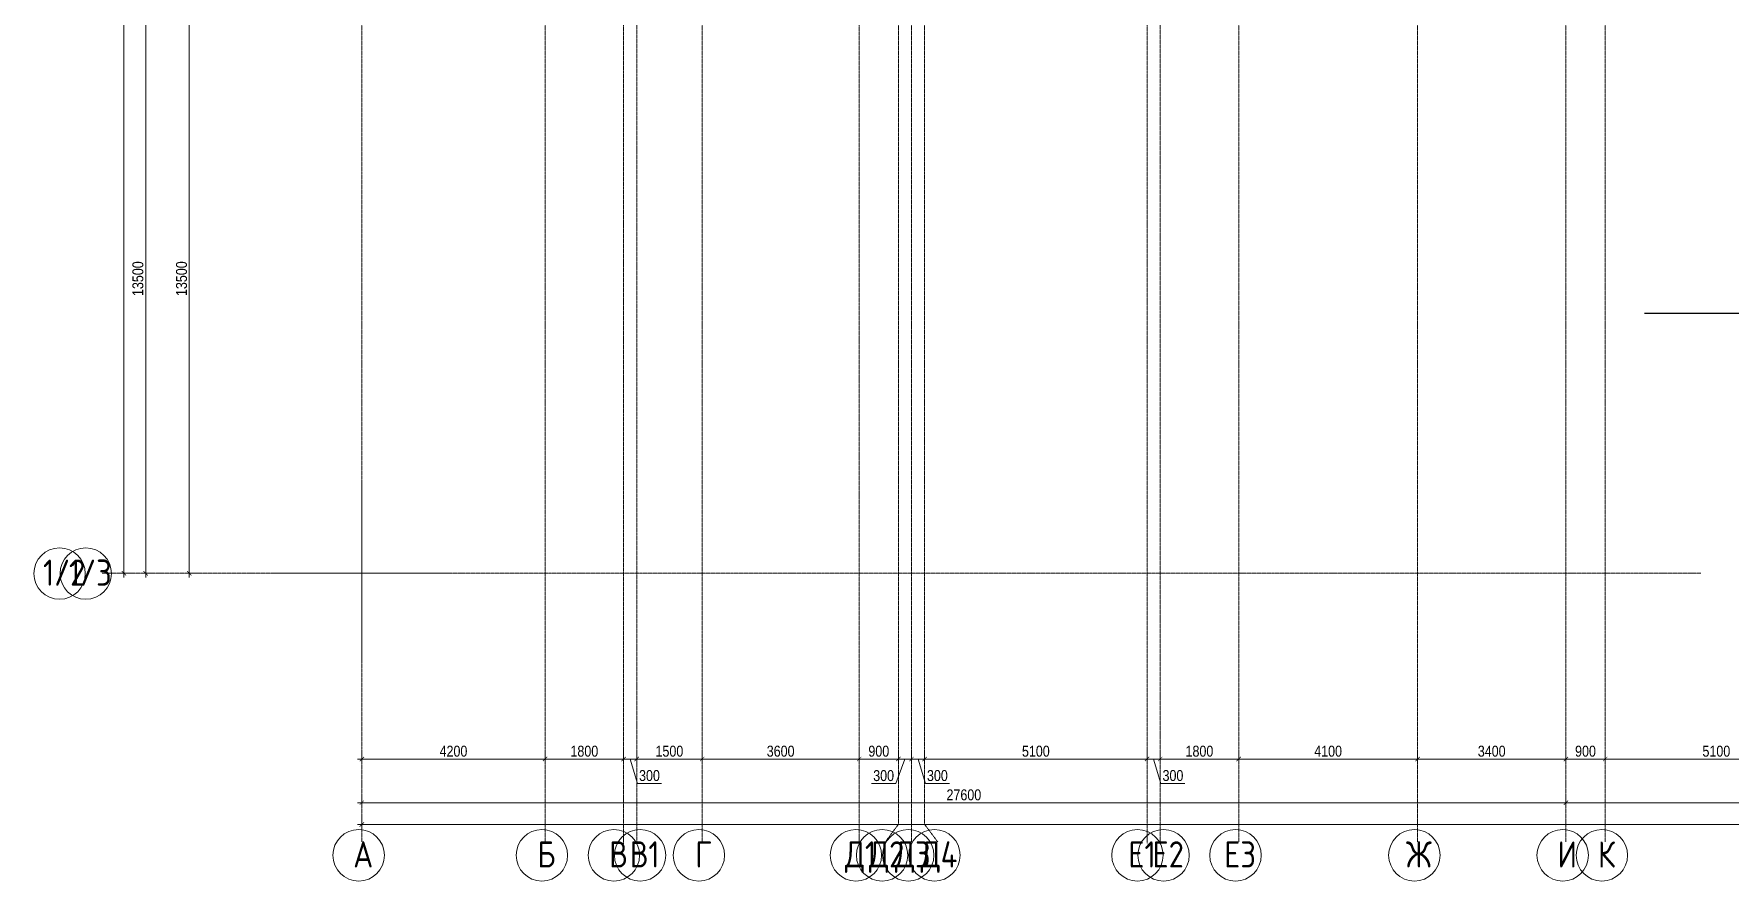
# Model space of a CAD drawing. Header units: millimetres. Extents: x -231292 to 573618, y -153144 to 564035.
# Drawn here: x 42911 to 81793, y 359151 to 378558 of the extents above; entities that cross this region are included whole.
import ezdxf
from ezdxf import colors
from ezdxf.entities.mleader import LeaderData, LeaderLine
from ezdxf.enums import TextEntityAlignment as Align
from ezdxf.math import Vec2, Vec3

# ---------------------------------------------------------------- set-up
doc = ezdxf.new("R2010")
doc.units = ezdxf.units.MM
doc.linetypes.add('CENTER2', pattern=[28.575, 19.05, -3.175, 3.175, -3.175])
doc.layers.get('0').update_dxf_attribs({"color": 250})
doc.layers.get('Defpoints').update_dxf_attribs({"color": 250})
doc.layers.add('АР_Делит', color=250, linetype='Continuous', lineweight=0, plot=False)
for name, color, linetype, lineweight in [('РД_Воронки с кровли', 250, 'Continuous', 18), ('РД_Оси_100', 250, 'Continuous', 0), ('РД_Оси_размер', 250, 'Continuous', 0)]:
    doc.layers.add(name, color=color, linetype=linetype, lineweight=lineweight)
doc.styles.add('style1', font='ARIALN.TTF')
doc.styles.add('ккк', font='isocpeur.ttf', dxfattribs={"width": 0.85, "oblique": 15})
doc.dimstyles.new('Dim100_ареал', dxfattribs={"dimscale": 100, "dimtxt": 2.5, "dimasz": 1, "dimexe": 1, "dimexo": 1, "dimgap": 0.5, "dimtad": 1, "dimzin": 12, "dimdsep": 46, "dimtxsty": 'style1', "dimblk": 'ARCHTICK', "dimcen": 1, "dimdle": 1, "dimclrd": 256, "dimclre": 256, "dimaunit": 1, "dimadec": 0, "dimazin": 3, "dimtfac": 1, "dimtmove": 1, "dimatfit": 3, "dimldrblk": 'OPEN30', "dimfxl": 2, "dimfxlon": 1, "dimtolj": 1, "dimtzin": 0, "dimlwd": 9, "dimlwe": 9, "dimarcsym": 0})

# ---------------------------------------------------------------- blocks, each defined once
blk = doc.blocks.new('_ArchTick')
at = {"color": 0, "linetype": 'ByBlock', "const_width": 0.15}
blk.add_lwpolyline([(-0.5, -0.5), (0.5, 0.5)], dxfattribs=at)
blk = doc.blocks.new('*D302')
at = {"layer": 'Defpoints', "color": 0, "transparency": 16777216}
for p in [(0, -3255), (4200, -3255), (4200, -4255)]:
    blk.add_point(p, dxfattribs=at)
at = {"layer": 'РД_Оси_размер', "lineweight": 9, "transparency": 16777216}
for p, q in [((-100, -4255), (4300, -4255)), ((0, -4055), (0, -4355)), ((4200, -4055), (4200, -4355))]:
    blk.add_line(p, q, dxfattribs=at)
at = {"layer": 'РД_Оси_размер', "lineweight": 9, "transparency": 16777216, "xscale": 100, "yscale": 100, "zscale": 100, "rotation": 180}
blk.add_blockref('_ArchTick', (0, -4255), dxfattribs=at)
at = {"layer": 'РД_Оси_размер', "lineweight": 9, "transparency": 16777216, "xscale": 100, "yscale": 100, "zscale": 100}
blk.add_blockref('_ArchTick', (4200, -4255), dxfattribs=at)
at = {"layer": 'РД_Оси_размер', "color": 0, "transparency": 16777216, "insert": (2100, -4077), "char_height": 250, "attachment_point": 5, "style": 'style1'}
blk.add_mtext('\\A1;4200', dxfattribs=at)
blk = doc.blocks.new('_Open30')
at = {"color": 0, "linetype": 'ByBlock', "lineweight": -2}
for p, q in [((-1, 0.27), (0, 0)), ((0, 0), (-1, -0.27)), ((0, 0), (-1, 0))]:
    blk.add_line(p, q, dxfattribs=at)
blk = doc.blocks.new('A-iden')
at = {"linetype": 'Continuous', "lineweight": 5}
blk.add_circle((-0.73, -4.06), 5.89, dxfattribs=at)
at = {"color": 0, "linetype": 'Continuous', "lineweight": 20, "style": 'ккк', "width": 0.85}
blk.add_attdef('ID', text='', height=6, dxfattribs=at).set_placement((0.31, -3.85), align=Align.MIDDLE_CENTER)
blk = doc.blocks.new('*D303')
at = {"layer": 'Defpoints', "color": 0, "transparency": 16777216}
for p in [(4200, -3255), (6000, -3255), (6000, -4255)]:
    blk.add_point(p, dxfattribs=at)
at = {"layer": 'РД_Оси_размер', "lineweight": 9, "transparency": 16777216}
for p, q in [((4100, -4255), (6100, -4255)), ((4200, -4055), (4200, -4355)), ((6000, -4055), (6000, -4355))]:
    blk.add_line(p, q, dxfattribs=at)
at = {"layer": 'РД_Оси_размер', "lineweight": 9, "transparency": 16777216, "xscale": 100, "yscale": 100, "zscale": 100, "rotation": 180}
blk.add_blockref('_ArchTick', (4200, -4255), dxfattribs=at)
at = {"layer": 'РД_Оси_размер', "lineweight": 9, "transparency": 16777216, "xscale": 100, "yscale": 100, "zscale": 100}
blk.add_blockref('_ArchTick', (6000, -4255), dxfattribs=at)
at = {"layer": 'РД_Оси_размер', "color": 0, "transparency": 16777216, "insert": (5100, -4077), "char_height": 250, "attachment_point": 5, "style": 'style1'}
blk.add_mtext('\\A1;1800', dxfattribs=at)
blk = doc.blocks.new('*D304')
at = {"layer": 'Defpoints', "color": 0, "transparency": 16777216}
for p in [(6000, -3255), (6300, -3255), (6300, -4255)]:
    blk.add_point(p, dxfattribs=at)
at = {"layer": 'РД_Оси_размер', "lineweight": 9, "transparency": 16777216}
for p, q in [((5900, -4255), (6400, -4255)), ((6000, -4055), (6000, -4355)), ((6150, -4255), (6317, -4813)), ((6300, -4055), (6300, -4355)), ((6317, -4813), (6869, -4813))]:
    blk.add_line(p, q, dxfattribs=at)
at = {"layer": 'РД_Оси_размер', "lineweight": 9, "transparency": 16777216, "xscale": 100, "yscale": 100, "zscale": 100, "rotation": 180}
blk.add_blockref('_ArchTick', (6000, -4255), dxfattribs=at)
at = {"layer": 'РД_Оси_размер', "lineweight": 9, "transparency": 16777216, "xscale": 100, "yscale": 100, "zscale": 100}
blk.add_blockref('_ArchTick', (6300, -4255), dxfattribs=at)
at = {"layer": 'РД_Оси_размер', "color": 0, "transparency": 16777216, "insert": (6593, -4635), "char_height": 250, "attachment_point": 5, "style": 'style1'}
blk.add_mtext('\\A1;300', dxfattribs=at)
blk = doc.blocks.new('*D305')
at = {"layer": 'Defpoints', "color": 0, "transparency": 16777216}
for p in [(6300, -3255), (7800, -3255), (7800, -4255)]:
    blk.add_point(p, dxfattribs=at)
at = {"layer": 'РД_Оси_размер', "lineweight": 9, "transparency": 16777216}
for p, q in [((6200, -4255), (7900, -4255)), ((6300, -4055), (6300, -4355)), ((7800, -4055), (7800, -4355))]:
    blk.add_line(p, q, dxfattribs=at)
at = {"layer": 'РД_Оси_размер', "lineweight": 9, "transparency": 16777216, "xscale": 100, "yscale": 100, "zscale": 100, "rotation": 180}
blk.add_blockref('_ArchTick', (6300, -4255), dxfattribs=at)
at = {"layer": 'РД_Оси_размер', "lineweight": 9, "transparency": 16777216, "xscale": 100, "yscale": 100, "zscale": 100}
blk.add_blockref('_ArchTick', (7800, -4255), dxfattribs=at)
at = {"layer": 'РД_Оси_размер', "color": 0, "transparency": 16777216, "insert": (7050, -4077), "char_height": 250, "attachment_point": 5, "style": 'style1'}
blk.add_mtext('\\A1;1500', dxfattribs=at)
blk = doc.blocks.new('*D306')
at = {"layer": 'Defpoints', "color": 0, "transparency": 16777216}
for p in [(7800, -3255), (11400, -3255), (11400, -4255)]:
    blk.add_point(p, dxfattribs=at)
at = {"layer": 'РД_Оси_размер', "lineweight": 9, "transparency": 16777216}
for p, q in [((7700, -4255), (11500, -4255)), ((7800, -4055), (7800, -4355)), ((11400, -4055), (11400, -4355))]:
    blk.add_line(p, q, dxfattribs=at)
at = {"layer": 'РД_Оси_размер', "lineweight": 9, "transparency": 16777216, "xscale": 100, "yscale": 100, "zscale": 100, "rotation": 180}
blk.add_blockref('_ArchTick', (7800, -4255), dxfattribs=at)
at = {"layer": 'РД_Оси_размер', "lineweight": 9, "transparency": 16777216, "xscale": 100, "yscale": 100, "zscale": 100}
blk.add_blockref('_ArchTick', (11400, -4255), dxfattribs=at)
at = {"layer": 'РД_Оси_размер', "color": 0, "transparency": 16777216, "insert": (9600, -4077), "char_height": 250, "attachment_point": 5, "style": 'style1'}
blk.add_mtext('\\A1;3600', dxfattribs=at)
blk = doc.blocks.new('*D307')
at = {"layer": 'Defpoints', "color": 0, "transparency": 16777216}
for p in [(11400, -3255), (12300, -3255), (12300, -4255)]:
    blk.add_point(p, dxfattribs=at)
at = {"layer": 'РД_Оси_размер', "lineweight": 9, "transparency": 16777216}
for p, q in [((11300, -4255), (12400, -4255)), ((11400, -4055), (11400, -4355)), ((12300, -4055), (12300, -4355))]:
    blk.add_line(p, q, dxfattribs=at)
at = {"layer": 'РД_Оси_размер', "lineweight": 9, "transparency": 16777216, "xscale": 100, "yscale": 100, "zscale": 100, "rotation": 180}
blk.add_blockref('_ArchTick', (11400, -4255), dxfattribs=at)
at = {"layer": 'РД_Оси_размер', "lineweight": 9, "transparency": 16777216, "xscale": 100, "yscale": 100, "zscale": 100}
blk.add_blockref('_ArchTick', (12300, -4255), dxfattribs=at)
at = {"layer": 'РД_Оси_размер', "color": 0, "transparency": 16777216, "insert": (11850, -4077), "char_height": 250, "attachment_point": 5, "style": 'style1'}
blk.add_mtext('\\A1;900', dxfattribs=at)
blk = doc.blocks.new('*D308')
at = {"layer": 'Defpoints', "color": 0, "transparency": 16777216}
for p in [(12300, -3255), (12600, -3255), (12600, -4255)]:
    blk.add_point(p, dxfattribs=at)
at = {"layer": 'РД_Оси_размер', "lineweight": 9, "transparency": 16777216}
for p, q in [((12200, -4255), (12700, -4255)), ((12450, -4255), (12237, -4813)), ((12300, -4055), (12300, -4355)), ((12600, -4055), (12600, -4355)), ((12237, -4813), (11685, -4813))]:
    blk.add_line(p, q, dxfattribs=at)
at = {"layer": 'РД_Оси_размер', "lineweight": 9, "transparency": 16777216, "xscale": 100, "yscale": 100, "zscale": 100, "rotation": 180}
blk.add_blockref('_ArchTick', (12300, -4255), dxfattribs=at)
at = {"layer": 'РД_Оси_размер', "lineweight": 9, "transparency": 16777216, "xscale": 100, "yscale": 100, "zscale": 100}
blk.add_blockref('_ArchTick', (12600, -4255), dxfattribs=at)
at = {"layer": 'РД_Оси_размер', "color": 0, "transparency": 16777216, "insert": (11961, -4636), "char_height": 250, "attachment_point": 5, "style": 'style1'}
blk.add_mtext('\\A1;300', dxfattribs=at)
blk = doc.blocks.new('*D309')
at = {"layer": 'Defpoints', "color": 0, "transparency": 16777216}
for p in [(12600, -3255), (12900, -3255), (12900, -4255)]:
    blk.add_point(p, dxfattribs=at)
at = {"layer": 'РД_Оси_размер', "lineweight": 9, "transparency": 16777216}
for p, q in [((12500, -4255), (13000, -4255)), ((12600, -4055), (12600, -4355)), ((12750, -4255), (12917, -4813)), ((12900, -4055), (12900, -4355)), ((12917, -4813), (13469, -4813))]:
    blk.add_line(p, q, dxfattribs=at)
at = {"layer": 'РД_Оси_размер', "lineweight": 9, "transparency": 16777216, "xscale": 100, "yscale": 100, "zscale": 100, "rotation": 180}
blk.add_blockref('_ArchTick', (12600, -4255), dxfattribs=at)
at = {"layer": 'РД_Оси_размер', "lineweight": 9, "transparency": 16777216, "xscale": 100, "yscale": 100, "zscale": 100}
blk.add_blockref('_ArchTick', (12900, -4255), dxfattribs=at)
at = {"layer": 'РД_Оси_размер', "color": 0, "transparency": 16777216, "insert": (13193, -4635), "char_height": 250, "attachment_point": 5, "style": 'style1'}
blk.add_mtext('\\A1;300', dxfattribs=at)
blk = doc.blocks.new('*D310')
at = {"layer": 'Defpoints', "color": 0, "transparency": 16777216}
for p in [(12900, -3255), (18000, -3255), (18000, -4255)]:
    blk.add_point(p, dxfattribs=at)
at = {"layer": 'РД_Оси_размер', "lineweight": 9, "transparency": 16777216}
for p, q in [((12800, -4255), (18100, -4255)), ((12900, -4055), (12900, -4355)), ((18000, -4055), (18000, -4355))]:
    blk.add_line(p, q, dxfattribs=at)
at = {"layer": 'РД_Оси_размер', "lineweight": 9, "transparency": 16777216, "xscale": 100, "yscale": 100, "zscale": 100, "rotation": 180}
blk.add_blockref('_ArchTick', (12900, -4255), dxfattribs=at)
at = {"layer": 'РД_Оси_размер', "lineweight": 9, "transparency": 16777216, "xscale": 100, "yscale": 100, "zscale": 100}
blk.add_blockref('_ArchTick', (18000, -4255), dxfattribs=at)
at = {"layer": 'РД_Оси_размер', "color": 0, "transparency": 16777216, "insert": (15450, -4077), "char_height": 250, "attachment_point": 5, "style": 'style1'}
blk.add_mtext('\\A1;5100', dxfattribs=at)
blk = doc.blocks.new('*D311')
at = {"layer": 'Defpoints', "color": 0, "transparency": 16777216}
for p in [(18000, -3255), (18300, -3255), (18300, -4255)]:
    blk.add_point(p, dxfattribs=at)
at = {"layer": 'РД_Оси_размер', "lineweight": 9, "transparency": 16777216}
for p, q in [((17900, -4255), (18400, -4255)), ((18000, -4055), (18000, -4355)), ((18150, -4255), (18317, -4813)), ((18300, -4055), (18300, -4355)), ((18317, -4813), (18869, -4813))]:
    blk.add_line(p, q, dxfattribs=at)
at = {"layer": 'РД_Оси_размер', "lineweight": 9, "transparency": 16777216, "xscale": 100, "yscale": 100, "zscale": 100, "rotation": 180}
blk.add_blockref('_ArchTick', (18000, -4255), dxfattribs=at)
at = {"layer": 'РД_Оси_размер', "lineweight": 9, "transparency": 16777216, "xscale": 100, "yscale": 100, "zscale": 100}
blk.add_blockref('_ArchTick', (18300, -4255), dxfattribs=at)
at = {"layer": 'РД_Оси_размер', "color": 0, "transparency": 16777216, "insert": (18593, -4635), "char_height": 250, "attachment_point": 5, "style": 'style1'}
blk.add_mtext('\\A1;300', dxfattribs=at)
blk = doc.blocks.new('*D312')
at = {"layer": 'Defpoints', "color": 0, "transparency": 16777216}
for p in [(18300, -3255), (20100, -3255), (20100, -4255)]:
    blk.add_point(p, dxfattribs=at)
at = {"layer": 'РД_Оси_размер', "lineweight": 9, "transparency": 16777216}
for p, q in [((18200, -4255), (20200, -4255)), ((18300, -4055), (18300, -4355)), ((20100, -4055), (20100, -4355))]:
    blk.add_line(p, q, dxfattribs=at)
at = {"layer": 'РД_Оси_размер', "lineweight": 9, "transparency": 16777216, "xscale": 100, "yscale": 100, "zscale": 100, "rotation": 180}
blk.add_blockref('_ArchTick', (18300, -4255), dxfattribs=at)
at = {"layer": 'РД_Оси_размер', "lineweight": 9, "transparency": 16777216, "xscale": 100, "yscale": 100, "zscale": 100}
blk.add_blockref('_ArchTick', (20100, -4255), dxfattribs=at)
at = {"layer": 'РД_Оси_размер', "color": 0, "transparency": 16777216, "insert": (19200, -4077), "char_height": 250, "attachment_point": 5, "style": 'style1'}
blk.add_mtext('\\A1;1800', dxfattribs=at)
blk = doc.blocks.new('*D313')
at = {"layer": 'Defpoints', "color": 0, "transparency": 16777216}
for p in [(20100, -3255), (24200, -3255), (24200, -4255)]:
    blk.add_point(p, dxfattribs=at)
at = {"layer": 'РД_Оси_размер', "lineweight": 9, "transparency": 16777216}
for p, q in [((20000, -4255), (24300, -4255)), ((20100, -4055), (20100, -4355)), ((24200, -4055), (24200, -4355))]:
    blk.add_line(p, q, dxfattribs=at)
at = {"layer": 'РД_Оси_размер', "lineweight": 9, "transparency": 16777216, "xscale": 100, "yscale": 100, "zscale": 100, "rotation": 180}
blk.add_blockref('_ArchTick', (20100, -4255), dxfattribs=at)
at = {"layer": 'РД_Оси_размер', "lineweight": 9, "transparency": 16777216, "xscale": 100, "yscale": 100, "zscale": 100}
blk.add_blockref('_ArchTick', (24200, -4255), dxfattribs=at)
at = {"layer": 'РД_Оси_размер', "color": 0, "transparency": 16777216, "insert": (22150, -4077), "char_height": 250, "attachment_point": 5, "style": 'style1'}
blk.add_mtext('\\A1;4100', dxfattribs=at)
blk = doc.blocks.new('*D314')
at = {"layer": 'Defpoints', "color": 0, "transparency": 16777216}
for p in [(24200, -3255), (27600, -3255), (27600, -4255)]:
    blk.add_point(p, dxfattribs=at)
at = {"layer": 'РД_Оси_размер', "lineweight": 9, "transparency": 16777216}
for p, q in [((24100, -4255), (27700, -4255)), ((24200, -4055), (24200, -4355)), ((27600, -4055), (27600, -4355))]:
    blk.add_line(p, q, dxfattribs=at)
at = {"layer": 'РД_Оси_размер', "lineweight": 9, "transparency": 16777216, "xscale": 100, "yscale": 100, "zscale": 100, "rotation": 180}
blk.add_blockref('_ArchTick', (24200, -4255), dxfattribs=at)
at = {"layer": 'РД_Оси_размер', "lineweight": 9, "transparency": 16777216, "xscale": 100, "yscale": 100, "zscale": 100}
blk.add_blockref('_ArchTick', (27600, -4255), dxfattribs=at)
at = {"layer": 'РД_Оси_размер', "color": 0, "transparency": 16777216, "insert": (25900, -4077), "char_height": 250, "attachment_point": 5, "style": 'style1'}
blk.add_mtext('\\A1;3400', dxfattribs=at)
blk = doc.blocks.new('*D315')
at = {"layer": 'Defpoints', "color": 0, "transparency": 16777216}
for p in [(27600, -3255), (28500, -3255), (28500, -4255)]:
    blk.add_point(p, dxfattribs=at)
at = {"layer": 'РД_Оси_размер', "lineweight": 9, "transparency": 16777216}
for p, q in [((27500, -4255), (28600, -4255)), ((27600, -4055), (27600, -4355)), ((28500, -4055), (28500, -4355))]:
    blk.add_line(p, q, dxfattribs=at)
at = {"layer": 'РД_Оси_размер', "lineweight": 9, "transparency": 16777216, "xscale": 100, "yscale": 100, "zscale": 100, "rotation": 180}
blk.add_blockref('_ArchTick', (27600, -4255), dxfattribs=at)
at = {"layer": 'РД_Оси_размер', "lineweight": 9, "transparency": 16777216, "xscale": 100, "yscale": 100, "zscale": 100}
blk.add_blockref('_ArchTick', (28500, -4255), dxfattribs=at)
at = {"layer": 'РД_Оси_размер', "color": 0, "transparency": 16777216, "insert": (28050, -4077), "char_height": 250, "attachment_point": 5, "style": 'style1'}
blk.add_mtext('\\A1;900', dxfattribs=at)
blk = doc.blocks.new('*D316')
at = {"layer": 'Defpoints', "color": 0, "transparency": 16777216}
for p in [(28500, -3255), (33600, -3255), (33600, -4255)]:
    blk.add_point(p, dxfattribs=at)
at = {"layer": 'РД_Оси_размер', "lineweight": 9, "transparency": 16777216}
for p, q in [((28400, -4255), (33700, -4255)), ((28500, -4055), (28500, -4355)), ((33600, -4055), (33600, -4355))]:
    blk.add_line(p, q, dxfattribs=at)
at = {"layer": 'РД_Оси_размер', "lineweight": 9, "transparency": 16777216, "xscale": 100, "yscale": 100, "zscale": 100, "rotation": 180}
blk.add_blockref('_ArchTick', (28500, -4255), dxfattribs=at)
at = {"layer": 'РД_Оси_размер', "lineweight": 9, "transparency": 16777216, "xscale": 100, "yscale": 100, "zscale": 100}
blk.add_blockref('_ArchTick', (33600, -4255), dxfattribs=at)
at = {"layer": 'РД_Оси_размер', "color": 0, "transparency": 16777216, "insert": (31050, -4077), "char_height": 250, "attachment_point": 5, "style": 'style1'}
blk.add_mtext('\\A1;5100', dxfattribs=at)
blk = doc.blocks.new('*D24')
at = {"layer": 'Defpoints', "color": 0, "transparency": 16777216}
for p in [(0, -3255), (114600, -3255), (114600, -5755)]:
    blk.add_point(p, dxfattribs=at)
at = {"layer": 'РД_Оси_размер', "color": 0, "lineweight": 5, "transparency": 16777216}
for p, q in [((-100, -5755), (114700, -5755)), ((0, -5555), (0, -5855)), ((114600, -5555), (114600, -5855))]:
    blk.add_line(p, q, dxfattribs=at)
at = {"layer": 'РД_Оси_размер', "color": 0, "lineweight": 5, "transparency": 16777216, "xscale": 100, "yscale": 100, "zscale": 100, "rotation": 180}
blk.add_blockref('_ArchTick', (0, -5755), dxfattribs=at)
at = {"layer": 'РД_Оси_размер', "color": 0, "lineweight": 5, "transparency": 16777216, "xscale": 100, "yscale": 100, "zscale": 100}
blk.add_blockref('_ArchTick', (114600, -5755), dxfattribs=at)
at = {"layer": 'РД_Оси_размер', "color": 0, "transparency": 16777216, "insert": (57300, -5577), "char_height": 250, "attachment_point": 5, "style": 'style1'}
blk.add_mtext('\\A1;114600', dxfattribs=at)
blk = doc.blocks.new('*D355')
at = {"layer": 'Defpoints', "color": 0, "transparency": 16777216}
for p in [(-5455, 134700), (-2955, 134700), (-2955, 0)]:
    blk.add_point(p, dxfattribs=at)
at = {"layer": 'РД_Оси_размер', "lineweight": 9, "transparency": 16777216}
for p, q in [((-5255, 134700), (-5555, 134700)), ((-5455, -100), (-5455, 134800)), ((-5255, 0), (-5555, 0))]:
    blk.add_line(p, q, dxfattribs=at)
at = {"layer": 'РД_Оси_размер', "lineweight": 9, "transparency": 16777216, "xscale": 100, "yscale": 100, "zscale": 100}
for p, rotation in [((-5455, 134700), 90), ((-5455, 0), 270)]:
    blk.add_blockref('_ArchTick', p, dxfattribs=dict(at, rotation=rotation))
at = {"layer": 'РД_Оси_размер', "color": 0, "transparency": 16777216, "insert": (-5633, 67350), "char_height": 250, "attachment_point": 5, "rotation": 90, "style": 'style1'}
blk.add_mtext('\\A1;134700', dxfattribs=at)
blk = doc.blocks.new('*D25')
at = {"layer": 'Defpoints', "color": 0, "transparency": 16777216}
for p in [(-3955, 13500), (-3220, 13500), (-2955, 0)]:
    blk.add_point(p, dxfattribs=at)
at = {"layer": 'РД_Оси_размер', "color": 0, "lineweight": 5, "transparency": 16777216}
for p, q in [((-3755, 13500), (-4055, 13500)), ((-3955, -100), (-3955, 13600)), ((-3755, 0), (-4055, 0))]:
    blk.add_line(p, q, dxfattribs=at)
at = {"layer": 'РД_Оси_размер', "color": 0, "lineweight": 5, "transparency": 16777216, "xscale": 100, "yscale": 100, "zscale": 100}
for p, rotation in [((-3955, 13500), 90), ((-3955, 0), 270)]:
    blk.add_blockref('_ArchTick', p, dxfattribs=dict(at, rotation=rotation))
at = {"layer": 'РД_Оси_размер', "color": 0, "transparency": 16777216, "insert": (-4133, 6750), "char_height": 250, "attachment_point": 5, "rotation": 90, "style": 'style1'}
blk.add_mtext('\\A1;13500', dxfattribs=at)
blk = doc.blocks.new('*D398')
at = {"layer": 'Defpoints', "color": 0, "transparency": 16777216}
for p in [(-4955, 13500), (-2955, 13500), (-2955, 0)]:
    blk.add_point(p, dxfattribs=at)
at = {"layer": 'РД_Оси_размер', "lineweight": 9, "transparency": 16777216}
for p, q in [((-4755, 13500), (-5055, 13500)), ((-4955, -100), (-4955, 13600)), ((-4755, 0), (-5055, 0))]:
    blk.add_line(p, q, dxfattribs=at)
at = {"layer": 'РД_Оси_размер', "lineweight": 9, "transparency": 16777216, "xscale": 100, "yscale": 100, "zscale": 100}
for p, rotation in [((-4955, 13500), 90), ((-4955, 0), 270)]:
    blk.add_blockref('_ArchTick', p, dxfattribs=dict(at, rotation=rotation))
at = {"layer": 'РД_Оси_размер', "color": 0, "transparency": 16777216, "insert": (-5133, 6750), "char_height": 250, "attachment_point": 5, "rotation": 90, "style": 'style1'}
blk.add_mtext('\\A1;13500', dxfattribs=at)
blk = doc.blocks.new('*D403')
at = {"layer": 'Defpoints', "color": 0, "transparency": 16777216}
for p in [(0, -3255), (27600, -3255), (27600, -5255)]:
    blk.add_point(p, dxfattribs=at)
at = {"layer": 'РД_Оси_размер', "lineweight": 9, "transparency": 16777216}
for p, q in [((-100, -5255), (27700, -5255)), ((0, -5055), (0, -5355)), ((27600, -5055), (27600, -5355))]:
    blk.add_line(p, q, dxfattribs=at)
at = {"layer": 'РД_Оси_размер', "lineweight": 9, "transparency": 16777216, "xscale": 100, "yscale": 100, "zscale": 100, "rotation": 180}
blk.add_blockref('_ArchTick', (0, -5255), dxfattribs=at)
at = {"layer": 'РД_Оси_размер', "lineweight": 9, "transparency": 16777216, "xscale": 100, "yscale": 100, "zscale": 100}
blk.add_blockref('_ArchTick', (27600, -5255), dxfattribs=at)
at = {"layer": 'РД_Оси_размер', "color": 0, "transparency": 16777216, "insert": (13800, -5077), "char_height": 250, "attachment_point": 5, "style": 'style1'}
blk.add_mtext('\\A1;27600', dxfattribs=at)
blk = doc.blocks.new('*D44')
at = {"layer": 'Defpoints', "color": 0, "transparency": 16777216}
for p in [(27600, -3255), (45600, -3253), (45600, -5255)]:
    blk.add_point(p, dxfattribs=at)
at = {"layer": 'РД_Оси_размер', "color": 0, "lineweight": 5, "transparency": 16777216}
for p, q in [((27500, -5255), (45700, -5255)), ((27600, -5055), (27600, -5355)), ((45600, -5055), (45600, -5355))]:
    blk.add_line(p, q, dxfattribs=at)
at = {"layer": 'РД_Оси_размер', "color": 0, "lineweight": 5, "transparency": 16777216, "xscale": 100, "yscale": 100, "zscale": 100, "rotation": 180}
blk.add_blockref('_ArchTick', (27600, -5255), dxfattribs=at)
at = {"layer": 'РД_Оси_размер', "color": 0, "lineweight": 5, "transparency": 16777216, "xscale": 100, "yscale": 100, "zscale": 100}
blk.add_blockref('_ArchTick', (45600, -5255), dxfattribs=at)
at = {"layer": 'РД_Оси_размер', "color": 0, "transparency": 16777216, "insert": (36600, -5077), "char_height": 250, "attachment_point": 5, "style": 'style1'}
blk.add_mtext('\\A1;18000', dxfattribs=at)
blk = doc.blocks.new('СОШ_2200_АР_ОСИ_М100_28.05.24')
at = {"layer": 'АР_Делит'}
for points in [[(0, -2065.317), (0, 2065.317)], [(-2065.317, 0), (2065.317, 0)]]:
    blk.add_lwpolyline(points, dxfattribs=at)
at = {"layer": 'РД_Оси_100', "linetype": 'CENTER2'}
for p, q in [((0, -6155), (0, 139938.679)), ((4200, -6155), (4200, 139938.679)), ((20100, -6155), (20100, 139938.679)), ((27600, -6155), (27600, 139938.679)), ((-5954.958, 0), (30690.994, 0))]:
    blk.add_line(p, q, dxfattribs=at)
at = {"layer": 'РД_Оси_100', "color": 1, "linetype": 'CENTER2'}
blk.add_line((24200, -6155), (24200, 139938.679), dxfattribs=at)
at = {"layer": 'РД_Оси_100', "linetype": 'CENTER2'}
for points in [[(5849.555, 139938.679), (6000, 139538.679), (6000, -6194.559)], [(6300, -6195.83), (6300, 139538.679), (6450, 139938.679)], [(7800, -6155), (7800, 139938.679)], [(11400, 139938.679), (11400, -6155)], [(12000.12, -6155), (12300, -5755), (12300, 139538.679), (12000, 139938.679)], [(12600, -6155), (12600, 139938.679)], [(13200, -6155), (12900, -5755), (12900, 139538.679), (13220.167, 139939.357)], [(17850, 139938.679), (18000, 139538.679), (18000, -6194.092)], [(18300, -6196.31), (18300, 139538.679), (18450, 139938.679)], [(28500, -6155), (28500, 139938.679)]]:
    blk.add_lwpolyline(points, dxfattribs=at)
at = {"layer": 'РД_Оси_100', "color": 0, "xscale": 100, "yscale": 100, "zscale": 100}
for p, values in [((-6854.958, 400), {'ID': '1/2'}), ((-6254.958, 400), {'ID': '1/3'}), ((0, -6054.999), {'ID': 'А'}), ((4200, -6054.999), {'ID': 'Б'}), ((5851.101, -6054.999), {'ID': 'В'}), ((6451.101, -6054.999), {'ID': 'В1'}), ((7800.734, -6054.999), {'ID': 'Г'}), ((11399.266, -6054.999), {'ID': 'Д1'}), ((11999.266, -6054.999), {'ID': 'Д2'}), ((12599.266, -6054.999), {'ID': 'Д3'}), ((13199.266, -6054.999), {'ID': 'Д4'}), ((17851.921, -6054.999), {'ID': 'Е1'}), ((18451.921, -6054.999), {'ID': 'Е2'}), ((20100, -6054.999), {'ID': 'Е3'}), ((24200, -6054.999), {'ID': 'Ж'}), ((27600, -6054.999), {'ID': 'И'}), ((28499.266, -6054.999), {'ID': 'К'})]:
    blk.add_blockref('A-iden', p, dxfattribs=at).add_auto_attribs(values)
at = {"layer": 'РД_Оси_размер'}
for base, p2, picture, middle in [((-5454.958, 134700), (-2954.958, 134700), '*D355', (-5632.601, 67350)), ((-4954.958, 13500), (-2954.958, 13500), '*D398', (-5132.601, 6750)), ((-3954.958, 13500), (-3220.264, 13500), '*D25', (-4132.601, 6750))]:
    dim = blk.add_linear_dim(base=base, p1=(-2954.958, 0), p2=p2, angle=90, dimstyle='Dim100_ареал', dxfattribs=at)
    dim.commit()
    dim.dimension.update_dxf_attribs({"geometry": picture, "text_midpoint": middle})
for base, p1, p2, picture, middle in [((4200, -4255), (0, -3255), (4200, -3255), '*D302', (2100, -4077.357)), ((114600, -5755), (0, -3255), (114600, -3255), '*D24', (57300, -5577.357)), ((27600, -5255), (0, -3255), (27600, -3255), '*D403', (13800, -5077.357)), ((6000, -4255), (4200, -3255), (6000, -3255), '*D303', (5100, -4077.357)), ((6300, -4255), (6000, -3255), (6300, -3255), '*D304', (6367.379, -4635.286)), ((7800, -4255), (6300, -3255), (7800, -3255), '*D305', (7050, -4077.357)), ((11400, -4255), (7800, -3255), (11400, -3255), '*D306', (9600, -4077.357)), ((12300, -4255), (11400, -3255), (12300, -3255), '*D307', (11850, -4077.357)), ((12900, -4255), (12600, -3255), (12900, -3255), '*D309', (12967.379, -4635.286)), ((18000, -4255), (12900, -3255), (18000, -3255), '*D310', (15450, -4077.357)), ((18300, -4255), (18000, -3255), (18300, -3255), '*D311', (18367.379, -4635.286)), ((20100, -4255), (18300, -3255), (20100, -3255), '*D312', (19200, -4077.357)), ((24200, -4255), (20100, -3255), (24200, -3255), '*D313', (22150, -4077.357)), ((27600, -4255), (24200, -3255), (27600, -3255), '*D314', (25900, -4077.357)), ((45600, -5255), (27600, -3255), (45600, -3253.064), '*D44', (36600, -5077.357)), ((28500, -4255), (27600, -3255), (28500, -3255), '*D315', (28050, -4077.357)), ((33600, -4255), (28500, -3255), (33600, -3255), '*D316', (31050, -4077.357))]:
    dim = blk.add_linear_dim(base=base, p1=p1, p2=p2, dimstyle='Dim100_ареал', dxfattribs=at)
    dim.commit()
    dim.dimension.update_dxf_attribs({"geometry": picture, "text_midpoint": middle})
dim = blk.add_linear_dim(base=(12600, -4255), p1=(12300, -3255), p2=(12600, -3255), dimstyle='Dim100_ареал', dxfattribs=at)
dim.commit()
dim.dimension.update_dxf_attribs({"geometry": '*D308', "text_midpoint": (12186.596, -4813.295), "dimtype": 160})

msp = doc.modelspace()

# ---------------------------------------------------------------- block references
at = {"layer": 'РД_Оси_100'}
msp.add_blockref('СОШ_2200_АР_ОСИ_М100_28.05.24', (50428.768, 366201.753), dxfattribs=at)

# ---------------------------------------------------------------- leaders
at = {"layer": 'РД_Воронки с кровли', "lineweight": 70}
ml = msp.add_multileader_mtext('Standard', dxfattribs=at)
ml.set_content('ВК_Под потолком 4 этажа уйдет в с.у. соседний. ниже опускать не надо.', color=256, style='style1')
ml.set_leader_properties(color=256)
ml.build(insert=Vec2(0, 0))
ml.multileader.update_dxf_attribs({"has_dogleg": 0, "text_left_attachment_type": 6, "text_right_attachment_type": 6, "arrow_head_size": 500, "scale": 100})
ctx = ml.context
ctx.base_point, ctx.scale, ctx.char_height, ctx.arrow_head_size, ctx.landing_gap_size, ctx.plane_origin, ctx.plane_x_axis, ctx.plane_y_axis = Vec3(89976.721, 372153.495), 100, 300, 500, 50, Vec3(64943.192, 362296.395), Vec3(1, 0.00000001), Vec3(-0.00000001, 1)
ctx.left_attachment, ctx.right_attachment = 6, 6
notes = []
notes.append((ctx, [(0, (1, 1, 0), (94475.649, 372153.495), (-1, -0.00000001), 8, [(1, [(102928.768, 377981.754)], 0, [])])]))
ctx.mtext.insert, ctx.mtext.text_direction, ctx.mtext.rotation, ctx.mtext.width, ctx.mtext.defined_height, ctx.mtext.flow_direction = Vec3(90028.768, 372541.694), Vec3(1, 0.00000001), 0.00000001, 4538.94863, 395.157, 5
for ctx, leaders in notes:
    for number, flags, end, landing, length, lines in leaders:
        leader = LeaderData()
        leader.index, (leader.has_last_leader_line, leader.has_dogleg_vector, leader.attachment_direction) = number, flags
        leader.last_leader_point, leader.dogleg_vector, leader.dogleg_length = Vec3(end), Vec3(landing), length
        for number, points, colour, breaks in lines:
            line = LeaderLine()
            line.index, line.vertices, line.color, line.breaks = number, Vec3.list(points), colors.encode_raw_color(colour), breaks
            leader.lines.append(line)
        ctx.leaders.append(leader)

doc.saveas('drawing.dxf')
